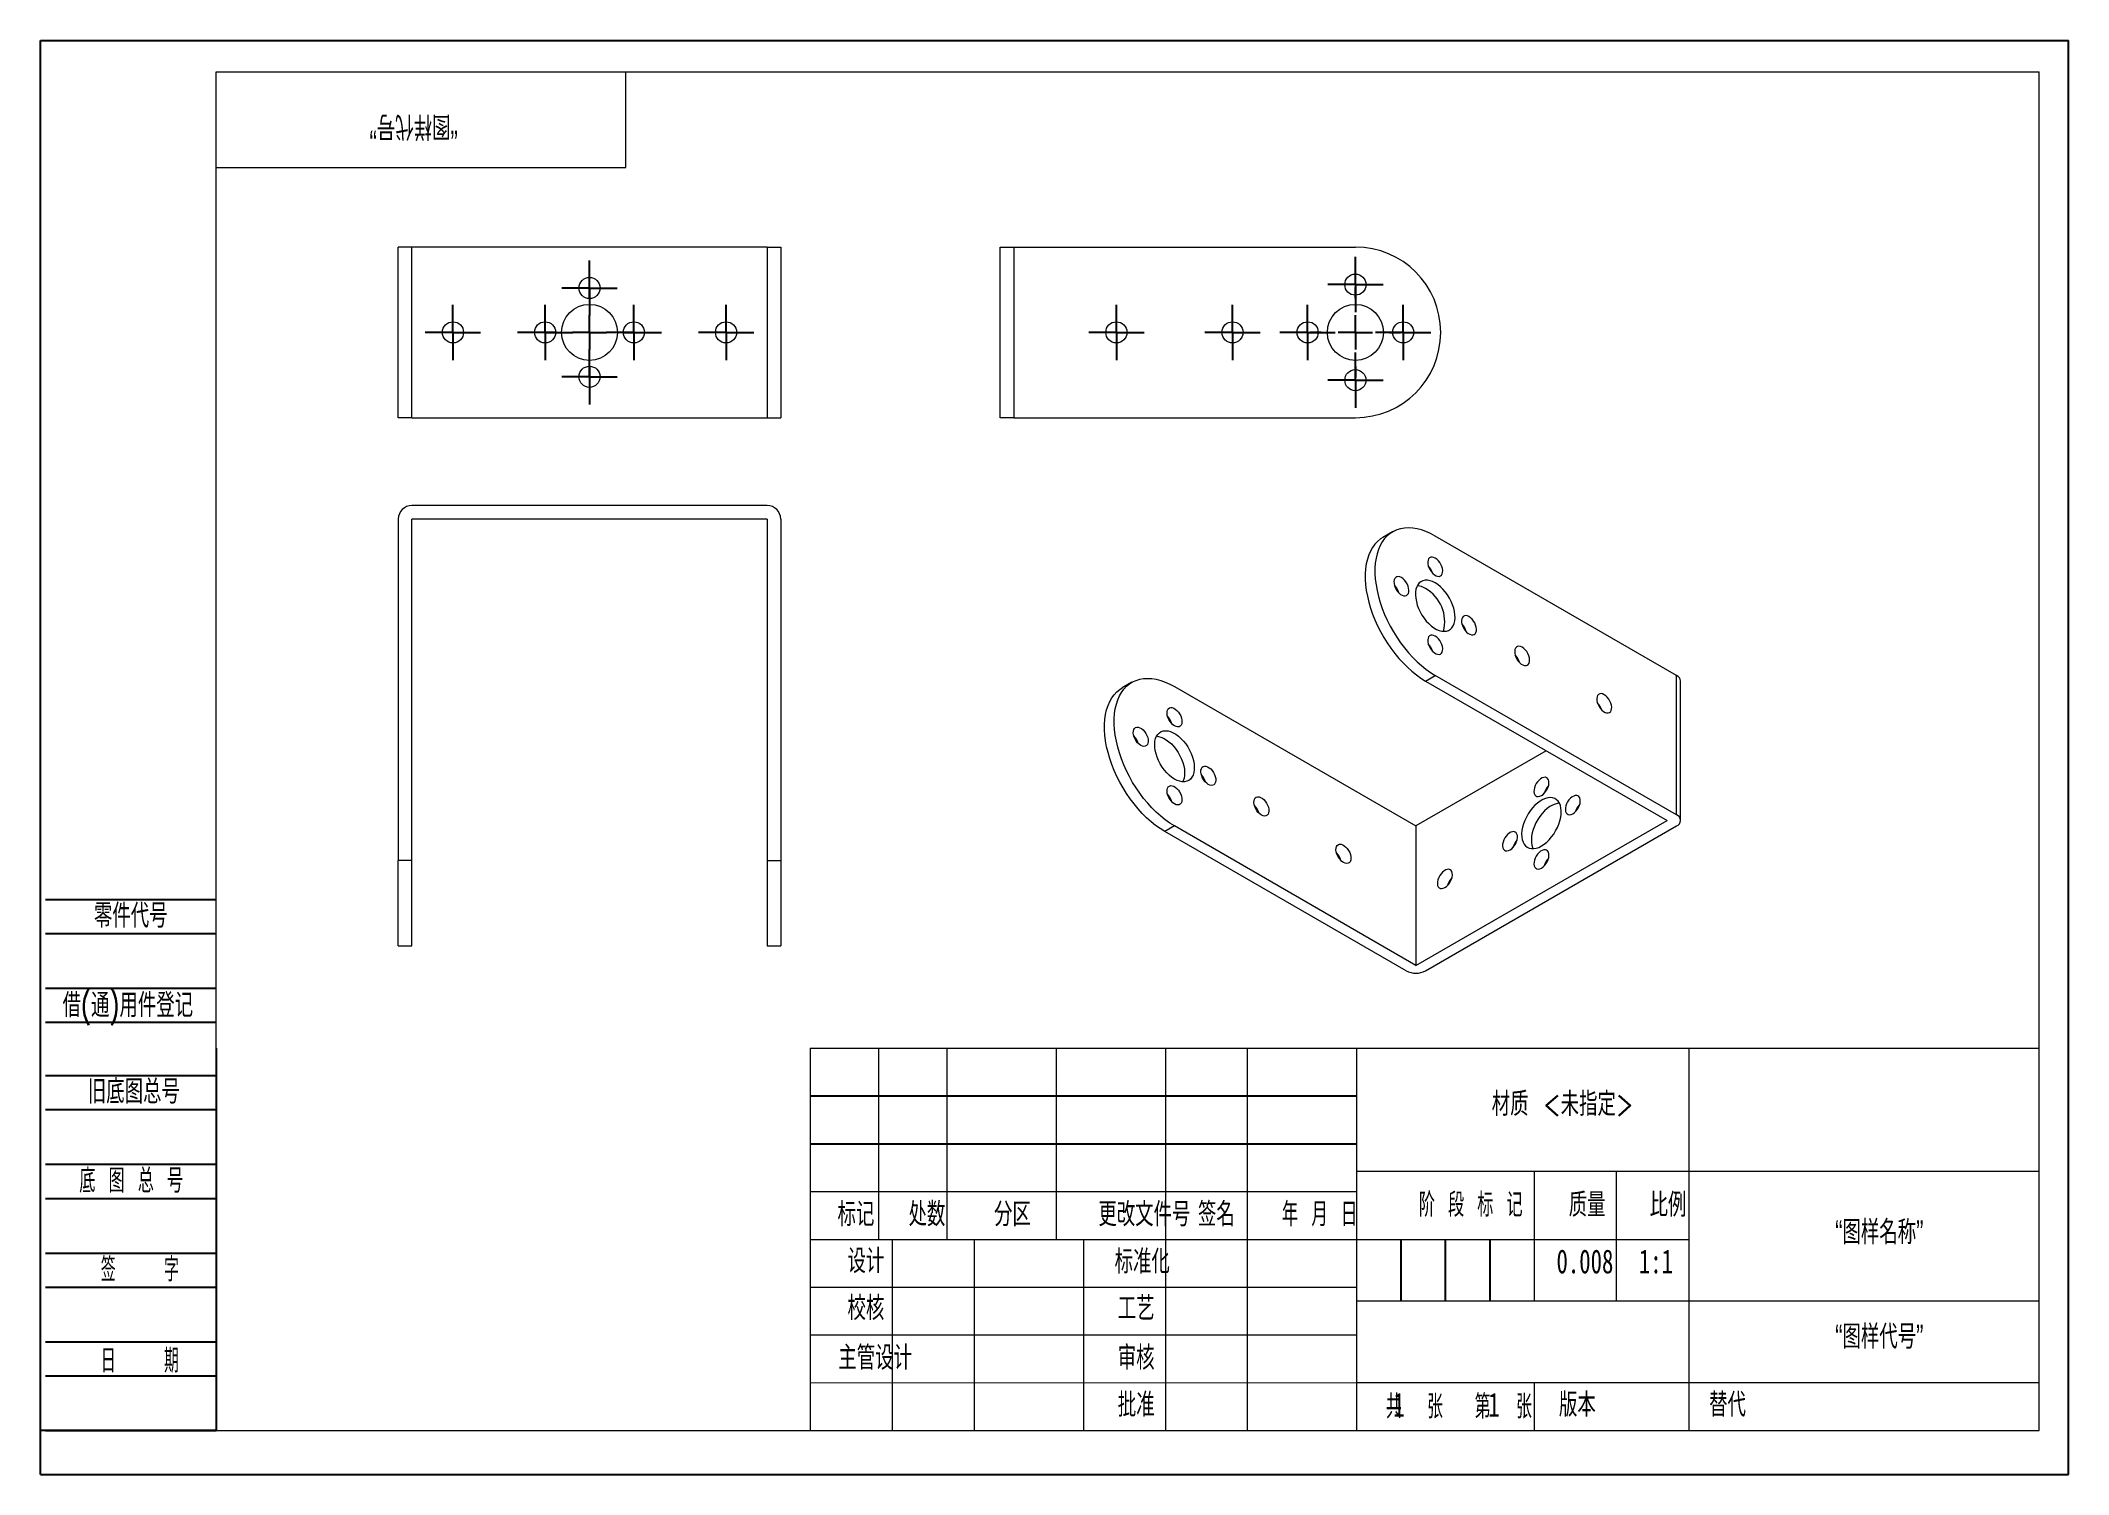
# Model space of a CAD drawing. Header units: millimetres. Extents: x 0 to 297, y 0 to 210.
import ezdxf

# ---------------------------------------------------------------- set-up
doc = ezdxf.new("R2010")
doc.units = ezdxf.units.MM
doc.layers.add('图框', color=7, linetype='Continuous')
doc.layers.add('粗实线层', color=7, linetype='Continuous', lineweight=15)
doc.styles.add('SLDTEXTSTYLE0', font='TXT', dxfattribs={"width": 0.7, "bigfont": 'bigfont'})
doc.styles.add('SLDTEXTSTYLE1', font='TXT', dxfattribs={"width": 0.6, "bigfont": 'bigfont'})
doc.styles.add('SLDTEXTSTYLE2', font='TXT', dxfattribs={"width": 0.614286, "bigfont": 'bigfont'})
doc.styles.add('SLDTEXTSTYLE3', font='TXT', dxfattribs={"width": 0.62, "bigfont": 'bigfont'})
doc.styles.add('SLDTEXTSTYLE4', font='TXT', dxfattribs={"width": 0.566667, "bigfont": 'bigfont'})
doc.styles.add('SLDTEXTSTYLE5', font='TXT', dxfattribs={"width": 0.7})

# ---------------------------------------------------------------- blocks, each defined once
blk = doc.blocks.new('SW_CENTERMARKSYMBOL_0')
at = {"layer": '图框', "color": 0}
for p, q in [((0, 5), (0, 6.6)), ((-5, 0), (-6.6, 0)), ((0, 0), (-2.5, 0)), ((0, 0), (0, 2.5)), ((0, 0), (0, -2.5)), ((0, 0), (2.5, 0)), ((5, 0), (6.6, 0)), ((0, -5), (0, -6.6))]:
    blk.add_line(p, q, dxfattribs=at)
blk = doc.blocks.new('SW_CENTERMARKSYMBOL_1')
at = {"layer": '图框', "color": 0}
for p, q in [((0, 2.5), (0, 4.05)), ((-2.5, 0), (-4.05, 0)), ((0, 0), (-2.5, 0)), ((0, 0), (0, 2.5)), ((0, 0), (0, -2.5)), ((0, 0), (2.5, 0)), ((2.5, 0), (4.05, 0)), ((0, -2.5), (0, -4.05))]:
    blk.add_line(p, q, dxfattribs=at)
blk = doc.blocks.new('SW_CENTERMARKSYMBOL_2')
at = {"layer": '图框', "color": 0}
for p, q in [((0, 2.5), (0, 4.05)), ((-2.5, 0), (-4.05, 0)), ((0, 0), (-2.5, 0)), ((0, 0), (0, 2.5)), ((0, 0), (0, -2.5)), ((0, 0), (2.5, 0)), ((2.5, 0), (4.05, 0)), ((0, -2.5), (0, -4.05))]:
    blk.add_line(p, q, dxfattribs=at)
blk = doc.blocks.new('SW_CENTERMARKSYMBOL_3')
at = {"layer": '图框', "color": 0}
for p, q in [((0, 2.5), (0, 4.05)), ((-2.5, 0), (-4.05, 0)), ((0, 0), (-2.5, 0)), ((0, 0), (0, 2.5)), ((0, 0), (0, -2.5)), ((0, 0), (2.5, 0)), ((2.5, 0), (4.05, 0)), ((0, -2.5), (0, -4.05))]:
    blk.add_line(p, q, dxfattribs=at)
blk = doc.blocks.new('SW_CENTERMARKSYMBOL_4')
at = {"layer": '图框', "color": 0}
for p, q in [((0, 2.5), (0, 4.05)), ((-2.5, 0), (-4.05, 0)), ((0, 0), (-2.5, 0)), ((0, 0), (0, 2.5)), ((0, 0), (0, -2.5)), ((0, 0), (2.5, 0)), ((2.5, 0), (4.05, 0)), ((0, -2.5), (0, -4.05))]:
    blk.add_line(p, q, dxfattribs=at)
blk = doc.blocks.new('SW_CENTERMARKSYMBOL_5')
at = {"layer": '图框', "color": 0}
for p, q in [((0, 2.5), (0, 4.05)), ((-2.5, 0), (-4.05, 0)), ((0, 0), (-2.5, 0)), ((0, 0), (0, 2.5)), ((0, 0), (0, -2.5)), ((0, 0), (2.5, 0)), ((2.5, 0), (4.05, 0)), ((0, -2.5), (0, -4.05))]:
    blk.add_line(p, q, dxfattribs=at)
blk = doc.blocks.new('SW_CENTERMARKSYMBOL_6')
at = {"layer": '图框', "color": 0}
for p, q in [((0, 2.5), (0, 4.05)), ((-2.5, 0), (-4.05, 0)), ((0, 0), (-2.5, 0)), ((0, 0), (0, 2.5)), ((0, 0), (0, -2.5)), ((0, 0), (2.5, 0)), ((2.5, 0), (4.05, 0)), ((0, -2.5), (0, -4.05))]:
    blk.add_line(p, q, dxfattribs=at)
blk = doc.blocks.new('SW_CENTERMARKSYMBOL_7')
at = {"layer": '图框', "color": 0}
for p, q in [((0, 5), (0, 6.6)), ((-5, 0), (-6.6, 0)), ((0, 0), (-2.5, 0)), ((0, 0), (0, 2.5)), ((0, 0), (0, -2.5)), ((0, 0), (2.5, 0)), ((5, 0), (6.6, 0)), ((0, -5), (0, -6.6))]:
    blk.add_line(p, q, dxfattribs=at)
blk = doc.blocks.new('SW_CENTERMARKSYMBOL_8')
at = {"layer": '图框', "color": 0}
for p, q in [((0, 2.5), (0, 4.05)), ((-2.5, 0), (-4.05, 0)), ((0, 0), (-2.5, 0)), ((0, 0), (0, 2.5)), ((0, 0), (0, -2.5)), ((0, 0), (2.5, 0)), ((2.5, 0), (4.05, 0)), ((0, -2.5), (0, -4.05))]:
    blk.add_line(p, q, dxfattribs=at)
blk = doc.blocks.new('SW_CENTERMARKSYMBOL_9')
at = {"layer": '图框', "color": 0}
for p, q in [((0, 2.5), (0, 4.05)), ((-2.5, 0), (-4.05, 0)), ((0, 0), (-2.5, 0)), ((0, 0), (0, 2.5)), ((0, 0), (0, -2.5)), ((0, 0), (2.5, 0)), ((2.5, 0), (4.05, 0)), ((0, -2.5), (0, -4.05))]:
    blk.add_line(p, q, dxfattribs=at)
blk = doc.blocks.new('SW_CENTERMARKSYMBOL_10')
at = {"layer": '图框', "color": 0}
for p, q in [((0, 2.5), (0, 4.05)), ((-2.5, 0), (-4.05, 0)), ((0, 0), (-2.5, 0)), ((0, 0), (0, 2.5)), ((0, 0), (0, -2.5)), ((0, 0), (2.5, 0)), ((2.5, 0), (4.05, 0)), ((0, -2.5), (0, -4.05))]:
    blk.add_line(p, q, dxfattribs=at)
blk = doc.blocks.new('SW_CENTERMARKSYMBOL_11')
at = {"layer": '图框', "color": 0}
for p, q in [((0, 2.5), (0, 4.05)), ((-2.5, 0), (-4.05, 0)), ((0, 0), (-2.5, 0)), ((0, 0), (0, 2.5)), ((0, 0), (0, -2.5)), ((0, 0), (2.5, 0)), ((2.5, 0), (4.05, 0)), ((0, -2.5), (0, -4.05))]:
    blk.add_line(p, q, dxfattribs=at)
blk = doc.blocks.new('SW_CENTERMARKSYMBOL_12')
at = {"layer": '图框', "color": 0}
for p, q in [((0, 2.5), (0, 4.05)), ((-2.5, 0), (-4.05, 0)), ((0, 0), (-2.5, 0)), ((0, 0), (0, 2.5)), ((0, 0), (0, -2.5)), ((0, 0), (2.5, 0)), ((2.5, 0), (4.05, 0)), ((0, -2.5), (0, -4.05))]:
    blk.add_line(p, q, dxfattribs=at)
blk = doc.blocks.new('SW_CENTERMARKSYMBOL_13')
at = {"layer": '图框', "color": 0}
for p, q in [((0, 2.5), (0, 4.05)), ((-2.5, 0), (-4.05, 0)), ((0, 0), (-2.5, 0)), ((0, 0), (0, 2.5)), ((0, 0), (0, -2.5)), ((0, 0), (2.5, 0)), ((2.5, 0), (4.05, 0)), ((0, -2.5), (0, -4.05))]:
    blk.add_line(p, q, dxfattribs=at)

msp = doc.modelspace()

# ---------------------------------------------------------------- linework, layer by layer
at = {"color": 7, "linetype": 'Continuous', "lineweight": 15}
for p, q in [((54.39, 179.76), (52.39, 179.76)), ((52.39, 154.76), (52.39, 179.76)), ((54.39, 154.76), (54.39, 179.76)), ((106.39, 179.76), (54.39, 179.76)), ((106.39, 179.76), (106.39, 154.76)), ((106.39, 179.76), (108.39, 179.76)), ((108.39, 179.76), (108.39, 154.76)), ((140.56, 154.76), (140.56, 179.76)), ((140.56, 179.76), (142.56, 179.76)), ((142.56, 179.76), (142.56, 154.76)), ((142.56, 179.76), (192.56, 179.76)), ((54.39, 154.76), (52.39, 154.76)), ((54.39, 154.76), (106.39, 154.76)), ((106.39, 154.76), (108.39, 154.76)), ((142.56, 154.76), (140.56, 154.76)), ((142.56, 154.76), (192.56, 154.76)), ((52.39, 139.92), (52.39, 89.92)), ((106.39, 141.92), (54.39, 141.92)), ((106.39, 139.92), (54.39, 139.92)), ((54.39, 89.92), (54.39, 139.92)), ((106.39, 139.92), (106.39, 89.92)), ((108.39, 139.92), (108.39, 89.92)), ((198, 138.05), (196.59, 137.23)), ((239.61, 117.02), (204.25, 137.43)), ((159.82, 116.01), (158.41, 115.19)), ((202.84, 116.2), (204.25, 117.02)), ((202.84, 116.2), (238.2, 95.79)), ((239.61, 96.61), (204.25, 117.02)), ((239.61, 96.61), (239.61, 117.02)), ((240.2, 95.79), (240.2, 116.2)), ((166.07, 115.39), (201.43, 94.98)), ((220.51, 106), (201.43, 94.98)), ((201.43, 74.56), (238.2, 95.79)), ((166.07, 94.97), (164.66, 94.16)), ((200.01, 73.75), (164.66, 94.16)), ((201.43, 74.56), (166.07, 94.97)), ((201.43, 94.98), (201.43, 74.56)), ((202.84, 73.75), (239.61, 94.97)), ((54.39, 89.92), (52.39, 89.92)), ((52.39, 77.42), (52.39, 89.92)), ((54.39, 77.42), (54.39, 89.92)), ((106.39, 89.92), (108.39, 89.92)), ((106.39, 89.92), (106.39, 77.42)), ((108.39, 89.92), (108.39, 77.42)), ((52.39, 77.42), (54.39, 77.42)), ((106.39, 77.42), (108.39, 77.42))]:
    msp.add_line(p, q, dxfattribs=at)
at = {"color": 7, "linetype": 'Continuous', "lineweight": 15, "flags": 128}
for points in [[(196.59, 137.23), (196.24, 137.01), (195.81, 136.65), (195.42, 136.24), (195.07, 135.77), (194.77, 135.24), (194.52, 134.66), (194.32, 134.03), (194.16, 133.36), (194.06, 132.65), (194.01, 131.9), (194.01, 131.11), (194.06, 130.31), (194.16, 129.47), (194.32, 128.62), (194.52, 127.76), (194.77, 126.89), (195.07, 126.01), (195.42, 125.14), (195.81, 124.28), (196.24, 123.43), (196.71, 122.59), (197.22, 121.78), (197.75, 120.99), (198.32, 120.24), (198.92, 119.52), (199.54, 118.85), (200.17, 118.22), (200.83, 117.63), (201.49, 117.1), (202.16, 116.62), (202.84, 116.2)], [(204.25, 137.43), (203.58, 137.79), (202.9, 138.09), (202.24, 138.32), (201.59, 138.49), (200.95, 138.6), (200.33, 138.63), (199.74, 138.6), (199.17, 138.51), (198.63, 138.34), (198.13, 138.12), (197.66, 137.82), (197.22, 137.47), (196.84, 137.05), (196.49, 136.58), (196.19, 136.05), (195.94, 135.48), (195.73, 134.85), (195.58, 134.18), (195.47, 133.46), (195.42, 132.71), (195.42, 131.93), (195.47, 131.12), (195.58, 130.29), (195.73, 129.44), (195.94, 128.58), (196.19, 127.7), (196.49, 126.83), (196.84, 125.96), (197.22, 125.09), (197.66, 124.24), (198.13, 123.41), (198.63, 122.6), (199.17, 121.81), (199.74, 121.06), (200.33, 120.34), (200.95, 119.66), (201.59, 119.03), (202.24, 118.45), (202.9, 117.92), (203.58, 117.44), (204.25, 117.02)], [(204.25, 134.2), (204.02, 134.31), (203.79, 134.35), (203.59, 134.33), (203.42, 134.24), (203.29, 134.09), (203.2, 133.89), (203.16, 133.64), (203.17, 133.36), (203.24, 133.06), (203.35, 132.75), (203.5, 132.46), (203.69, 132.18), (203.9, 131.94), (204.14, 131.75), (204.37, 131.61), (204.6, 131.54), (204.82, 131.53), (205.01, 131.59), (205.16, 131.71), (205.27, 131.88), (205.34, 132.11), (205.35, 132.38), (205.31, 132.67), (205.22, 132.97), (205.09, 133.28), (204.92, 133.56), (204.71, 133.82), (204.49, 134.04), (204.25, 134.2)], [(199.3, 131.35), (199.07, 131.45), (198.84, 131.5), (198.64, 131.47), (198.47, 131.38), (198.34, 131.23), (198.25, 131.03), (198.21, 130.78), (198.22, 130.5), (198.29, 130.2), (198.4, 129.89), (198.55, 129.6), (198.74, 129.32), (198.95, 129.08), (199.19, 128.89), (199.42, 128.75), (199.65, 128.68), (199.87, 128.67), (200.06, 128.73), (200.21, 128.85), (200.32, 129.02), (200.39, 129.25), (200.4, 129.52), (200.36, 129.81), (200.27, 130.11), (200.14, 130.42), (199.97, 130.71), (199.76, 130.96), (199.54, 131.18), (199.3, 131.35)], [(204.25, 130.57), (203.87, 130.76), (203.49, 130.89), (203.12, 130.96), (202.78, 130.96), (202.46, 130.89), (202.17, 130.75), (201.92, 130.56), (201.71, 130.3), (201.55, 129.99), (201.43, 129.63), (201.37, 129.22), (201.36, 128.78), (201.4, 128.32), (201.49, 127.83), (201.62, 127.33), (201.81, 126.83), (202.04, 126.34), (202.31, 125.86), (202.61, 125.41), (202.95, 124.99), (203.3, 124.61), (203.68, 124.28), (204.06, 123.99), (204.45, 123.77), (204.83, 123.61), (205.21, 123.51), (205.56, 123.48), (205.89, 123.52), (206.2, 123.62), (206.47, 123.78), (206.7, 124.01), (206.88, 124.3), (207.02, 124.63), (207.11, 125.02), (207.15, 125.44), (207.14, 125.89), (207.07, 126.37), (206.96, 126.86), (206.8, 127.36), (206.59, 127.86), (206.34, 128.35), (206.05, 128.81), (205.73, 129.25), (205.39, 129.65), (205.02, 130.01), (204.64, 130.32), (204.25, 130.57)], [(209.2, 125.63), (208.97, 125.74), (208.74, 125.78), (208.54, 125.76), (208.37, 125.67), (208.24, 125.52), (208.15, 125.31), (208.11, 125.07), (208.12, 124.79), (208.19, 124.49), (208.3, 124.18), (208.45, 123.88), (208.64, 123.61), (208.85, 123.37), (209.09, 123.18), (209.32, 123.04), (209.55, 122.96), (209.77, 122.96), (209.96, 123.01), (210.11, 123.13), (210.22, 123.31), (210.29, 123.54), (210.3, 123.8), (210.26, 124.09), (210.17, 124.4), (210.04, 124.7), (209.87, 124.99), (209.66, 125.25), (209.44, 125.47), (209.2, 125.63)], [(204.25, 122.77), (204.02, 122.88), (203.79, 122.92), (203.59, 122.9), (203.42, 122.81), (203.29, 122.66), (203.2, 122.46), (203.16, 122.21), (203.17, 121.93), (203.24, 121.63), (203.35, 121.32), (203.5, 121.02), (203.69, 120.75), (203.9, 120.51), (204.14, 120.32), (204.37, 120.18), (204.6, 120.11), (204.82, 120.1), (205.01, 120.15), (205.16, 120.27), (205.27, 120.45), (205.34, 120.68), (205.35, 120.94), (205.31, 121.24), (205.22, 121.54), (205.09, 121.84), (204.92, 122.13), (204.71, 122.39), (204.49, 122.61), (204.25, 122.77)], [(216.98, 121.14), (216.75, 121.25), (216.52, 121.29), (216.32, 121.27), (216.15, 121.18), (216.01, 121.03), (215.93, 120.82), (215.89, 120.58), (215.9, 120.3), (215.96, 119.99), (216.07, 119.69), (216.23, 119.39), (216.42, 119.12), (216.63, 118.88), (216.86, 118.69), (217.1, 118.55), (217.33, 118.47), (217.55, 118.46), (217.74, 118.52), (217.89, 118.64), (218, 118.82), (218.06, 119.05), (218.08, 119.31), (218.04, 119.6), (217.95, 119.91), (217.82, 120.21), (217.65, 120.5), (217.44, 120.76), (217.22, 120.98), (216.98, 121.14)], [(166.07, 94.97), (165.39, 95.39), (164.72, 95.87), (164.06, 96.4), (163.4, 96.99), (162.77, 97.62), (162.15, 98.3), (161.55, 99.01), (160.99, 99.77), (160.45, 100.55), (159.94, 101.36), (159.47, 102.2), (159.04, 103.05), (158.65, 103.92), (158.31, 104.79), (158, 105.66), (157.75, 106.53), (157.55, 107.4), (157.39, 108.25), (157.29, 109.08), (157.24, 109.89), (157.24, 110.67), (157.29, 111.42), (157.39, 112.13), (157.55, 112.81), (157.75, 113.43), (158, 114.01), (158.31, 114.54), (158.65, 115.01), (159.04, 115.43), (159.47, 115.78), (159.94, 116.07), (160.45, 116.3), (160.99, 116.46), (161.55, 116.56), (162.15, 116.59), (162.77, 116.55), (163.4, 116.45), (164.06, 116.28), (164.72, 116.05), (165.39, 115.75), (166.07, 115.39)], [(164.66, 94.16), (163.98, 94.58), (163.31, 95.06), (162.64, 95.59), (161.99, 96.17), (161.35, 96.8), (160.73, 97.48), (160.14, 98.2), (159.57, 98.95), (159.03, 99.74), (158.53, 100.55), (158.06, 101.38), (157.63, 102.23), (157.24, 103.1), (156.89, 103.97), (156.59, 104.84), (156.34, 105.72), (156.13, 106.58), (155.98, 107.43), (155.88, 108.26), (155.82, 109.07), (155.82, 109.85), (155.88, 110.6), (155.98, 111.32), (156.13, 111.99), (156.34, 112.62), (156.59, 113.2), (156.89, 113.72), (157.24, 114.19), (157.63, 114.61), (158.06, 114.96), (158.41, 115.19)], [(229, 114.2), (228.77, 114.31), (228.54, 114.35), (228.34, 114.33), (228.17, 114.24), (228.03, 114.09), (227.95, 113.88), (227.91, 113.64), (227.92, 113.36), (227.98, 113.06), (228.1, 112.75), (228.25, 112.45), (228.44, 112.18), (228.65, 111.94), (228.88, 111.75), (229.12, 111.61), (229.35, 111.53), (229.57, 111.53), (229.76, 111.58), (229.91, 111.7), (230.02, 111.88), (230.08, 112.11), (230.1, 112.37), (230.06, 112.67), (229.97, 112.97), (229.84, 113.27), (229.67, 113.56), (229.46, 113.82), (229.24, 114.04), (229, 114.2)], [(166.07, 109.63), (165.83, 109.8), (165.61, 110.01), (165.41, 110.27), (165.24, 110.56), (165.1, 110.86), (165.01, 111.17), (164.98, 111.46), (164.99, 111.73), (165.05, 111.95), (165.16, 112.13), (165.32, 112.25), (165.51, 112.31), (165.72, 112.3), (165.95, 112.22), (166.19, 112.09), (166.42, 111.89), (166.64, 111.65), (166.82, 111.38), (166.98, 111.08), (167.09, 110.78), (167.15, 110.48), (167.16, 110.2), (167.13, 109.95), (167.04, 109.74), (166.91, 109.59), (166.73, 109.51), (166.53, 109.48), (166.31, 109.52), (166.07, 109.63)], [(161.12, 106.77), (160.89, 106.94), (160.66, 107.15), (160.46, 107.41), (160.29, 107.7), (160.15, 108), (160.06, 108.31), (160.03, 108.6), (160.04, 108.87), (160.1, 109.09), (160.21, 109.27), (160.37, 109.39), (160.56, 109.45), (160.77, 109.44), (161, 109.36), (161.24, 109.23), (161.47, 109.04), (161.69, 108.8), (161.87, 108.52), (162.03, 108.22), (162.14, 107.92), (162.2, 107.62), (162.22, 107.34), (162.18, 107.09), (162.09, 106.89), (161.96, 106.74), (161.78, 106.65), (161.58, 106.62), (161.36, 106.67), (161.12, 106.77)], [(166.07, 101.83), (165.68, 102.09), (165.3, 102.39), (164.94, 102.75), (164.59, 103.15), (164.27, 103.59), (163.99, 104.06), (163.74, 104.54), (163.53, 105.04), (163.37, 105.54), (163.25, 106.03), (163.19, 106.51), (163.17, 106.96), (163.21, 107.39), (163.3, 107.77), (163.44, 108.11), (163.63, 108.39), (163.86, 108.62), (164.13, 108.79), (164.43, 108.89), (164.76, 108.92), (165.12, 108.89), (165.49, 108.79), (165.88, 108.63), (166.26, 108.41), (166.65, 108.13), (167.02, 107.79), (167.38, 107.41), (167.71, 106.99), (168.02, 106.54), (168.28, 106.06), (168.51, 105.57), (168.7, 105.07), (168.84, 104.57), (168.93, 104.09), (168.97, 103.62), (168.96, 103.18), (168.89, 102.78), (168.78, 102.42), (168.61, 102.1), (168.4, 101.85), (168.15, 101.65), (167.87, 101.52), (167.55, 101.45), (167.2, 101.44), (166.84, 101.51), (166.46, 101.64), (166.07, 101.83)], [(163.44, 108.11), (163.71, 108.08), (164.08, 107.98), (164.46, 107.82), (164.85, 107.59), (165.23, 107.31), (165.61, 106.98), (165.96, 106.6), (166.3, 106.18), (166.6, 105.72), (166.87, 105.25), (167.1, 104.75), (167.29, 104.25), (167.43, 103.76), (167.52, 103.27), (167.55, 102.8), (167.54, 102.36), (167.48, 101.96), (167.36, 101.6), (167.29, 101.44)], [(171.02, 101.06), (170.78, 101.22), (170.56, 101.44), (170.36, 101.7), (170.18, 101.99), (170.05, 102.29), (169.96, 102.59), (169.93, 102.89), (169.94, 103.15), (170, 103.38), (170.11, 103.56), (170.27, 103.68), (170.46, 103.73), (170.67, 103.72), (170.9, 103.65), (171.14, 103.51), (171.37, 103.32), (171.59, 103.08), (171.77, 102.81), (171.93, 102.51), (172.04, 102.2), (172.1, 101.9), (172.11, 101.62), (172.08, 101.37), (171.99, 101.17), (171.86, 101.02), (171.68, 100.93), (171.48, 100.91), (171.26, 100.95), (171.02, 101.06)], [(219.81, 99.43), (220.05, 99.59), (220.27, 99.81), (220.47, 100.07), (220.65, 100.35), (220.78, 100.66), (220.87, 100.96), (220.9, 101.25), (220.89, 101.52), (220.83, 101.75), (220.72, 101.92), (220.56, 102.04), (220.38, 102.1), (220.16, 102.09), (219.93, 102.02), (219.69, 101.88), (219.46, 101.69), (219.25, 101.45), (219.06, 101.17), (218.9, 100.88), (218.79, 100.57), (218.73, 100.27), (218.72, 99.99), (218.75, 99.74), (218.84, 99.54), (218.98, 99.39), (219.15, 99.3), (219.35, 99.28), (219.57, 99.32), (219.81, 99.43)], [(166.07, 98.2), (165.83, 98.36), (165.61, 98.58), (165.41, 98.84), (165.24, 99.13), (165.1, 99.43), (165.01, 99.74), (164.98, 100.03), (164.99, 100.29), (165.05, 100.52), (165.16, 100.7), (165.32, 100.82), (165.51, 100.88), (165.72, 100.87), (165.95, 100.79), (166.19, 100.65), (166.42, 100.46), (166.64, 100.22), (166.82, 99.95), (166.98, 99.65), (167.09, 99.35), (167.15, 99.04), (167.16, 98.76), (167.13, 98.52), (167.04, 98.31), (166.91, 98.16), (166.73, 98.07), (166.53, 98.05), (166.31, 98.09), (166.07, 98.2)], [(178.8, 96.57), (178.56, 96.73), (178.34, 96.95), (178.14, 97.21), (177.96, 97.5), (177.83, 97.8), (177.74, 98.1), (177.7, 98.4), (177.72, 98.66), (177.78, 98.89), (177.89, 99.07), (178.04, 99.19), (178.23, 99.24), (178.45, 99.23), (178.68, 99.16), (178.92, 99.02), (179.15, 98.83), (179.36, 98.59), (179.55, 98.32), (179.71, 98.02), (179.82, 97.71), (179.88, 97.41), (179.89, 97.13), (179.85, 96.88), (179.77, 96.68), (179.63, 96.53), (179.46, 96.44), (179.26, 96.42), (179.03, 96.46), (178.8, 96.57)], [(219.81, 92.04), (220.2, 92.29), (220.58, 92.6), (220.94, 92.95), (221.29, 93.36), (221.61, 93.79), (221.89, 94.26), (222.14, 94.74), (222.35, 95.24), (222.52, 95.74), (222.63, 96.24), (222.7, 96.71), (222.71, 97.17), (222.67, 97.59), (222.58, 97.97), (222.44, 98.31), (222.25, 98.6), (222.02, 98.82), (221.76, 98.99), (221.45, 99.09), (221.12, 99.13), (220.76, 99.09), (220.39, 99), (220, 98.84), (219.62, 98.61), (219.23, 98.33), (218.86, 98), (218.5, 97.62), (218.17, 97.2), (217.87, 96.74), (217.6, 96.27), (217.37, 95.77), (217.18, 95.27), (217.04, 94.78), (216.95, 94.29), (216.91, 93.82), (216.93, 93.38), (216.99, 92.98), (217.11, 92.62), (217.27, 92.31), (217.48, 92.05), (217.73, 91.85), (218.01, 91.72), (218.33, 91.65), (218.68, 91.65), (219.04, 91.71), (219.42, 91.84), (219.81, 92.04)], [(222.44, 98.31), (222.18, 98.28), (221.8, 98.18), (221.42, 98.02), (221.03, 97.8), (220.65, 97.51), (220.27, 97.18), (219.92, 96.8), (219.58, 96.38), (219.28, 95.93), (219.01, 95.45), (218.78, 94.96), (218.6, 94.46), (218.46, 93.96), (218.37, 93.47), (218.33, 93.01), (218.34, 92.57), (218.4, 92.16), (218.52, 91.8), (218.59, 91.64)], [(224.41, 96.77), (224.64, 96.94), (224.87, 97.15), (225.07, 97.41), (225.24, 97.7), (225.38, 98), (225.46, 98.31), (225.5, 98.6), (225.49, 98.87), (225.42, 99.09), (225.31, 99.27), (225.16, 99.39), (224.97, 99.45), (224.76, 99.44), (224.53, 99.36), (224.29, 99.23), (224.06, 99.03), (223.84, 98.79), (223.65, 98.52), (223.5, 98.22), (223.39, 97.92), (223.33, 97.62), (223.31, 97.34), (223.35, 97.09), (223.44, 96.88), (223.57, 96.74), (223.74, 96.65), (223.95, 96.62), (224.17, 96.66), (224.41, 96.77)], [(190.82, 89.63), (190.58, 89.79), (190.36, 90.01), (190.16, 90.27), (189.98, 90.56), (189.85, 90.86), (189.76, 91.16), (189.72, 91.46), (189.74, 91.72), (189.8, 91.95), (189.91, 92.13), (190.07, 92.25), (190.25, 92.3), (190.47, 92.29), (190.7, 92.22), (190.94, 92.08), (191.17, 91.89), (191.38, 91.65), (191.57, 91.38), (191.73, 91.08), (191.84, 90.77), (191.9, 90.47), (191.91, 90.19), (191.88, 89.94), (191.79, 89.74), (191.65, 89.59), (191.48, 89.5), (191.28, 89.48), (191.05, 89.52), (190.82, 89.63)], [(215.21, 91.46), (215.45, 91.63), (215.67, 91.85), (215.88, 92.11), (216.05, 92.39), (216.18, 92.7), (216.27, 93), (216.31, 93.29), (216.3, 93.56), (216.23, 93.79), (216.12, 93.96), (215.97, 94.08), (215.78, 94.14), (215.56, 94.13), (215.33, 94.06), (215.1, 93.92), (214.86, 93.73), (214.65, 93.49), (214.46, 93.21), (214.31, 92.92), (214.2, 92.61), (214.13, 92.31), (214.12, 92.03), (214.16, 91.78), (214.25, 91.58), (214.38, 91.43), (214.55, 91.34), (214.75, 91.32), (214.98, 91.36), (215.21, 91.46)], [(219.81, 88.81), (220.05, 88.98), (220.27, 89.19), (220.47, 89.45), (220.65, 89.74), (220.78, 90.04), (220.87, 90.35), (220.9, 90.64), (220.89, 90.91), (220.83, 91.13), (220.72, 91.31), (220.56, 91.43), (220.38, 91.49), (220.16, 91.48), (219.93, 91.4), (219.69, 91.27), (219.46, 91.07), (219.25, 90.83), (219.06, 90.56), (218.9, 90.26), (218.79, 89.96), (218.73, 89.66), (218.72, 89.38), (218.75, 89.13), (218.84, 88.92), (218.98, 88.77), (219.15, 88.69), (219.35, 88.66), (219.57, 88.7), (219.81, 88.81)], [(205.67, 85.95), (205.9, 86.12), (206.13, 86.34), (206.33, 86.59), (206.5, 86.88), (206.64, 87.19), (206.72, 87.49), (206.76, 87.78), (206.75, 88.05), (206.69, 88.28), (206.58, 88.45), (206.42, 88.57), (206.23, 88.63), (206.02, 88.62), (205.79, 88.55), (205.55, 88.41), (205.32, 88.22), (205.1, 87.98), (204.91, 87.7), (204.76, 87.41), (204.65, 87.1), (204.59, 86.8), (204.57, 86.52), (204.61, 86.27), (204.7, 86.07), (204.83, 85.92), (205.01, 85.83), (205.21, 85.8), (205.43, 85.85), (205.67, 85.95)]]:
    msp.add_lwpolyline(points, dxfattribs=at)
at = {"color": 7, "linetype": 'Continuous', "lineweight": 15}
for centre, radius in [((80.39, 173.76), 1.55), ((192.56, 174.26), 1.55), ((80.39, 167.26), 4.1), ((192.56, 167.26), 4.1), ((60.39, 167.26), 1.55), ((73.89, 167.26), 1.55), ((86.89, 167.26), 1.55), ((100.39, 167.26), 1.55), ((157.56, 167.26), 1.55), ((174.56, 167.26), 1.55), ((185.56, 167.26), 1.55), ((199.56, 167.26), 1.55), ((80.39, 160.76), 1.55), ((192.56, 160.26), 1.55)]:
    msp.add_circle(centre, radius, dxfattribs=at)
for centre, radius, start, end in [((192.56, 167.26), 12.5, 270, 90), ((54.39, 139.92), 2, 90, 180), ((106.39, 139.92), 2, 0, 90), ((201.39, 131.28), 2.57, 15.7164, 44.2782), ((196.44, 128.43), 2.57, 15.7164, 44.2782), ((201.44, 127.51), 2.64, 58.069, 86.1103), ((200.02, 124.88), 5.63, 345.5693, 59.9442), ((206.34, 122.71), 2.57, 15.7164, 44.2782), ((201.39, 119.85), 2.57, 15.7164, 44.2782), ((214.12, 118.22), 2.57, 15.7164, 44.2782), ((239.19, 116.1), 1.01, 5.6948, 65.6253), ((226.14, 111.28), 2.57, 15.7164, 44.2782), ((163.21, 109.24), 2.57, 15.693, 44.3016), ((158.26, 106.39), 2.57, 15.693, 44.3016), ((168.16, 100.67), 2.57, 15.693, 44.3016), ((163.21, 97.81), 2.57, 15.693, 44.3016), ((222.67, 99.04), 2.57, 135.6984, 164.307), ((227.27, 96.38), 2.57, 135.6984, 164.307), ((175.94, 96.18), 2.57, 15.693, 44.3016), ((239.3, 95.79), 0.873, 290.7834, 69.2166), ((218.08, 91.08), 2.57, 135.6984, 164.307), ((187.96, 89.24), 2.57, 15.693, 44.3016), ((222.67, 88.42), 2.57, 135.6984, 164.307), ((208.53, 85.57), 2.57, 135.6984, 164.307), ((201.43, 76.48), 3.07, 242.6097, 297.3903)]:
    msp.add_arc(centre, radius, start, end, dxfattribs=at)
at = {"layer": '图框'}
for p, q in [((-0.01, 0), (-0.01, 210)), ((-0.01, 210), (296.99, 210)), ((296.99, 0), (296.99, 210)), ((0.73, 84.22), (25.73, 84.22)), ((0.73, 79.22), (25.73, 79.22)), ((0.73, 71.22), (25.73, 71.22)), ((0.73, 66.22), (25.73, 66.22)), ((25.73, 62.43), (25.73, 6.43)), ((0.73, 58.43), (25.73, 58.43)), ((112.73, 55.43), (192.73, 55.43)), ((0.73, 53.43), (25.73, 53.43)), ((112.73, 48.43), (192.73, 48.43)), ((0.73, 45.43), (25.73, 45.43)), ((0.73, 40.43), (25.73, 40.43)), ((199.23, 34.43), (199.23, 25.43)), ((205.73, 34.43), (205.73, 25.43)), ((212.23, 34.43), (212.23, 25.43)), ((0.73, 32.43), (25.73, 32.43)), ((0.73, 27.43), (25.73, 27.43)), ((0.73, 19.43), (25.73, 19.43)), ((0.73, 14.43), (25.73, 14.43)), ((25.73, 6.43), (-0.01, 6.43)), ((0.73, 6.43), (25.73, 6.43)), ((241.42, 6.44), (241.42, 6.43)), ((-0.01, 0), (296.99, 0))]:
    msp.add_line(p, q, dxfattribs=at)
at = {"layer": '图框', "linetype": 'Continuous', "lineweight": 15}
for p, q in [((25.73, 6.43), (25.73, 205.43)), ((25.73, 205.43), (292.73, 205.43)), ((292.73, 6.43), (292.73, 205.43)), ((25.73, 6.43), (292.73, 6.43))]:
    msp.add_line(p, q, dxfattribs=at)
at = {"layer": '图框', "lineweight": 15}
for p, q in [((112.73, 62.43), (292.73, 62.43)), ((112.73, 62.43), (112.73, 6.43)), ((122.73, 62.43), (122.73, 34.43)), ((132.73, 62.43), (132.73, 34.43)), ((148.73, 62.43), (148.73, 34.43)), ((164.73, 62.43), (164.73, 6.43)), ((176.73, 62.43), (176.73, 6.43)), ((192.73, 62.43), (192.73, 6.43)), ((241.39, 62.43), (241.42, 6.44)), ((192.73, 44.43), (292.73, 44.43)), ((218.73, 44.43), (218.73, 25.43)), ((230.73, 44.43), (230.73, 25.43)), ((112.73, 41.43), (192.73, 41.43)), ((112.73, 34.43), (192.73, 34.43)), ((124.73, 34.43), (124.73, 6.43)), ((136.73, 34.43), (136.73, 6.43)), ((152.73, 34.43), (152.73, 6.43)), ((192.73, 34.43), (241.4, 34.43)), ((112.73, 27.43), (192.73, 27.43)), ((192.73, 25.43), (292.73, 25.43)), ((112.73, 20.43), (192.73, 20.43)), ((112.73, 13.43), (192.73, 13.45)), ((192.73, 13.45), (292.73, 13.48)), ((218.73, 13.46), (218.73, 6.43)), ((112.73, 6.43), (292.73, 6.43))]:
    msp.add_line(p, q, dxfattribs=at)
at = {"layer": '粗实线层'}
for p, q in [((85.73, 191.43), (85.73, 205.43)), ((25.73, 191.43), (85.73, 191.43))]:
    msp.add_line(p, q, dxfattribs=at)

# ---------------------------------------------------------------- block references
at = {"layer": '图框'}
for name, p in [('SW_CENTERMARKSYMBOL_12', (192.56, 174.26)), ('SW_CENTERMARKSYMBOL_1', (80.39, 173.76)), ('SW_CENTERMARKSYMBOL_0', (80.39, 167.26)), ('SW_CENTERMARKSYMBOL_7', (192.56, 167.26)), ('SW_CENTERMARKSYMBOL_6', (60.39, 167.26)), ('SW_CENTERMARKSYMBOL_5', (73.89, 167.26)), ('SW_CENTERMARKSYMBOL_3', (86.89, 167.26)), ('SW_CENTERMARKSYMBOL_2', (100.39, 167.26)), ('SW_CENTERMARKSYMBOL_9', (157.56, 167.26)), ('SW_CENTERMARKSYMBOL_13', (174.56, 167.26)), ('SW_CENTERMARKSYMBOL_11', (185.56, 167.26)), ('SW_CENTERMARKSYMBOL_8', (199.56, 167.26)), ('SW_CENTERMARKSYMBOL_4', (80.39, 160.76)), ('SW_CENTERMARKSYMBOL_10', (192.56, 160.26))]:
    msp.add_blockref(name, p, dxfattribs=at)

# ---------------------------------------------------------------- texts
at = {"layer": '图框', "insert": (54.64, 195.65), "char_height": 3.5, "attachment_point": 2, "rotation": 180, "style": 'SLDTEXTSTYLE0'}
msp.add_mtext('\\M+18167图样\\M+191E3\\M+18D86\\M+18168', dxfattribs=at)
at = {"layer": '图框', "char_height": 3.5}
for s, insert, attachment_point, style in [('\\M+197EB\\M+18C8F\\M+191E3\\M+18D86', (7.81, 83.58), 1, 'SLDTEXTSTYLE0'), ('\\M+18ED8(\\M+192CA)\\M+19770\\M+18C8F\\M+1936F记', (3.22, 70.47), 1, 'SLDTEXTSTYLE0'), ('\\M+18B8C\\M+192EA图总\\M+18D86', (6.92, 57.82), 1, 'SLDTEXTSTYLE0'), ('\\M+18DDE质 <\\M+196A2\\M+18E77\\M+192E8>', (222.88, 56.01), 2, 'SLDTEXTSTYLE0'), ('\\M+192EA 图 总 \\M+18D86', (5.67, 44.77), 1, 'SLDTEXTSTYLE2'), ('阶 \\M+19269 标 记', (209.45, 41.24), 2, 'SLDTEXTSTYLE2'), ('\\M+194E4\\M+197E1', (238.35, 41.24), 2, 'SLDTEXTSTYLE0'), ('标记', (119.42, 39.85), 2, 'SLDTEXTSTYLE0'), ('处\\M+19094', (129.81, 39.85), 2, 'SLDTEXTSTYLE0'), ('\\M+195AA\\M+18BE6', (142.33, 39.85), 2, 'SLDTEXTSTYLE0'), ('\\M+18D58\\M+189FC\\M+195B6\\M+18C8F\\M+18D86', (161.66, 39.85), 2, 'SLDTEXTSTYLE0'), ('签\\M+196BC', (172.2, 39.85), 2, 'SLDTEXTSTYLE0'), ('\\M+1944E \\M+18C8E \\M+193FA', (187.32, 39.85), 2, 'SLDTEXTSTYLE3'), ('质\\M+197CA', (226.5, 41.24), 2, 'SLDTEXTSTYLE0'), ('\\M+18167图样\\M+196BC\\M+18FCC\\M+18168', (269.29, 37.22), 2, 'SLDTEXTSTYLE0'), ('设计', (120.87, 32.99), 2, 'SLDTEXTSTYLE0'), ('标\\M+18F79\\M+189BB', (161.34, 32.92), 2, 'SLDTEXTSTYLE0'), ('0.008', (226.18, 32.95), 2, 'SLDTEXTSTYLE5'), ('1:1', (236.58, 32.95), 2, 'SLDTEXTSTYLE5'), ('签    \\M+18E9A', (14.54, 31.76), 2, 'SLDTEXTSTYLE4'), ('\\M+18D5A\\M+18A6A', (120.87, 26.11), 2, 'SLDTEXTSTYLE0'), ('\\M+18D48艺', (160.46, 26.07), 2, 'SLDTEXTSTYLE0'), ('\\M+18167图样\\M+191E3\\M+18D86\\M+18168', (269.29, 21.92), 2, 'SLDTEXTSTYLE0'), ('\\M+193FA    \\M+18AFA', (14.54, 18.41), 2, 'SLDTEXTSTYLE4'), ('\\M+18EE5\\M+18AC7设计', (122.23, 18.83), 2, 'SLDTEXTSTYLE0'), ('审\\M+18A6A', (160.46, 18.83), 2, 'SLDTEXTSTYLE0'), ('\\M+194E1\\M+18F79', (160.46, 11.95), 2, 'SLDTEXTSTYLE0'), ('\\M+18BA4  张', (201.21, 11.69), 2, 'SLDTEXTSTYLE1'), ('\\M+191E6  张', (214.23, 11.69), 2, 'SLDTEXTSTYLE1'), ('\\M+194C5\\M+1967B', (225.07, 11.96), 2, 'SLDTEXTSTYLE0'), ('\\M+191D6\\M+191E3', (244.37, 11.96), 1, 'SLDTEXTSTYLE0'), ('1', (198.12, 11.96), 1, 'SLDTEXTSTYLE5'), ('1', (212.02, 11.96), 1, 'SLDTEXTSTYLE5')]:
    msp.add_mtext(s, dxfattribs=dict(at, insert=insert, attachment_point=attachment_point, style=style))

doc.saveas('drawing.dxf')
